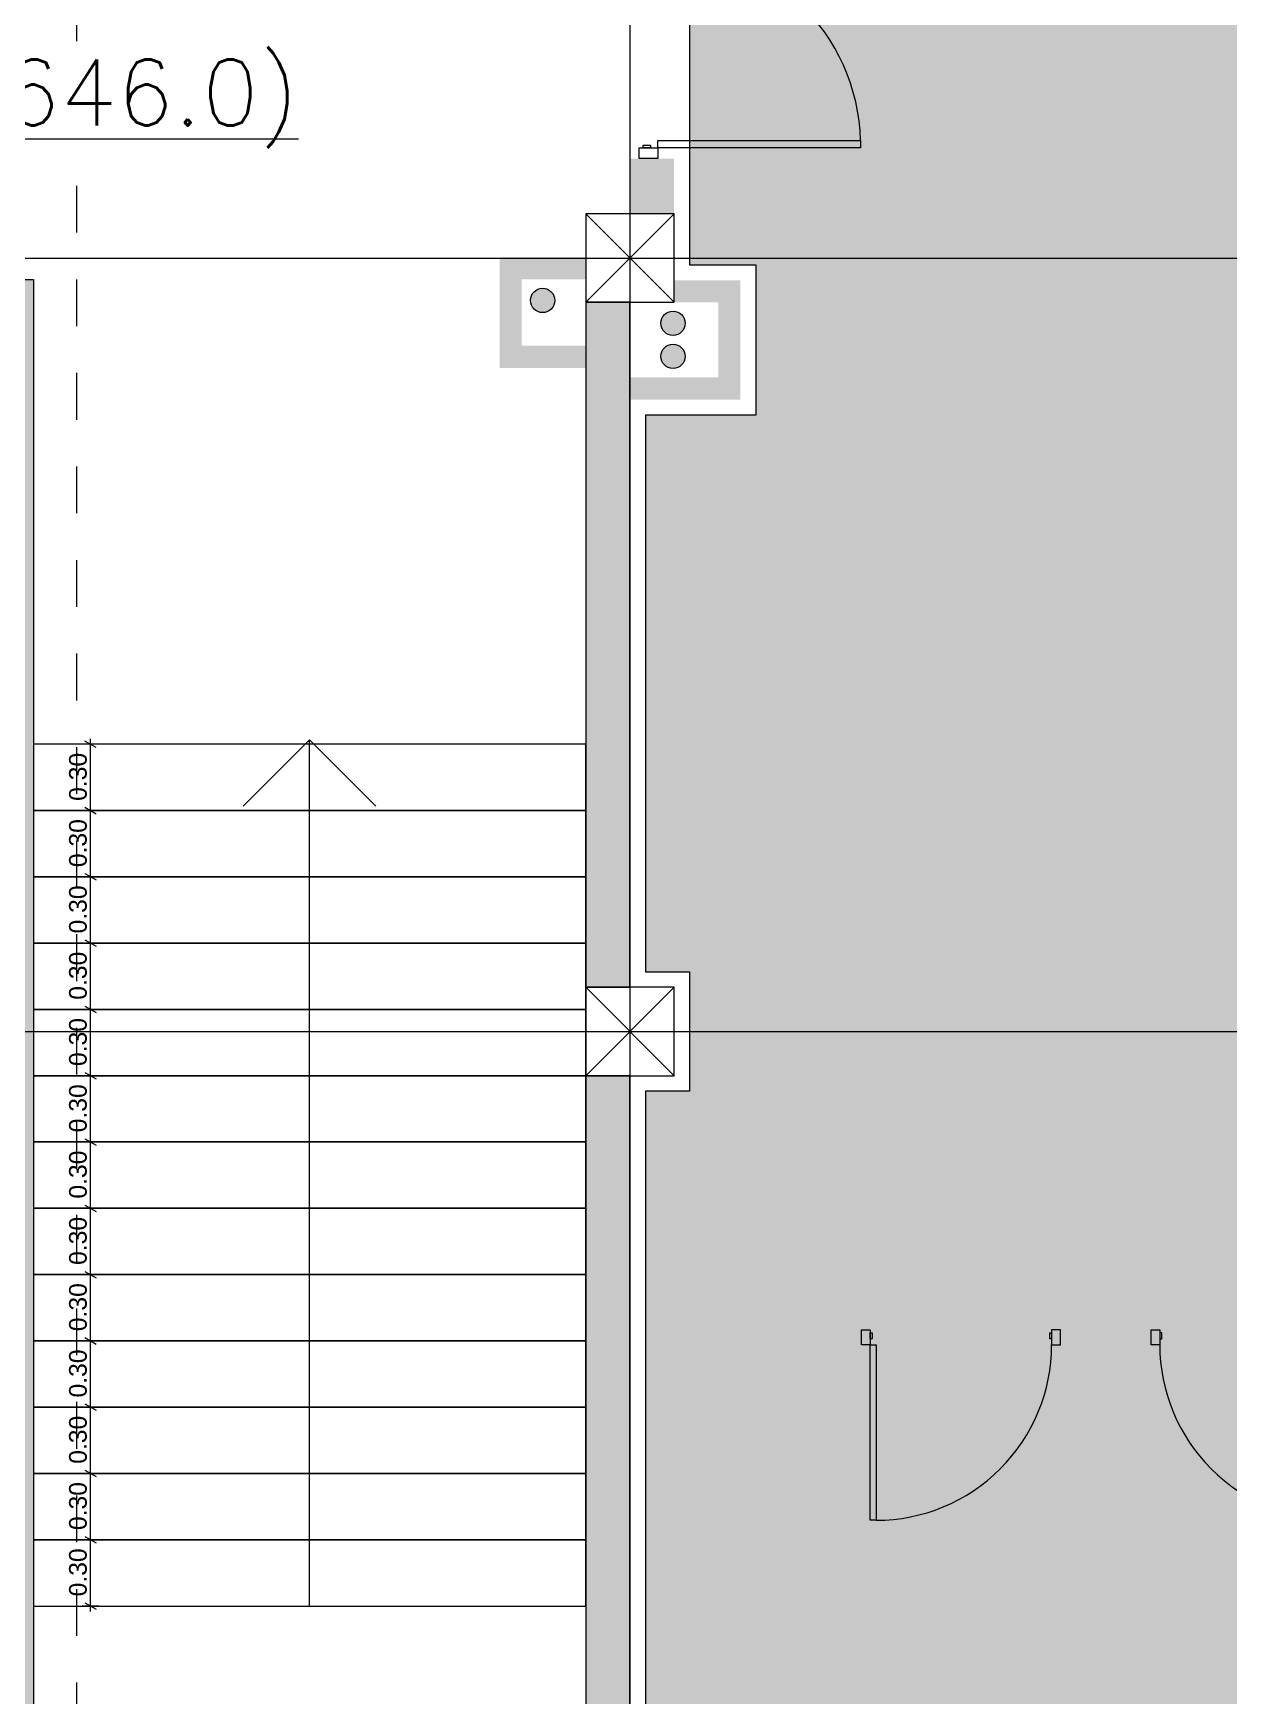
# Model space of a CAD drawing. Header units: millimetres. Extents: x 476571643 to 477489869, y 4620928210 to 4621294454.
# Drawn here: x 477228021 to 477233432, y 4621029926 to 4621037450 of the extents above; entities that cross this region are included whole.
import ezdxf

# ---------------------------------------------------------------- set-up
doc = ezdxf.new("R2010")
doc.units = ezdxf.units.MM
doc.header["$MEASUREMENT"] = 0
doc.set_wipeout_variables(frame=1)
doc.linetypes.add('Dashed', pattern=[423.333333, 211.666667, -211.666667])
doc.linetypes.add('Wipeout_Contour', pattern=[1000, 0, -1000])
for name, color, linetype, lineweight in [('2D Drafting - General_Pen_No__1_Pen_No__7', 7, 'Continuous', 0), ('2D Drafting - General_Pen_No__1_Pen_No__7_Pen_No__7', 7, 'Continuous', 0), ('2D Drafting - General_Pen_No__250_Pen_No__7_Pen_No__250', 7, 'Continuous', 0), ('2D Drafting - General_Pen_No__250_Pen_No__7_Pen_No__7', 7, 'Continuous', 0), ('2D Drafting - General_Pen_No__7_Pen_No__7_Pen_No__7', 7, 'Continuous', 0), ('Doors_Pen_No__7_Pen_No__7_Pen_No__7', 7, 'Continuous', 0), ('G-Anno-Nplt_Pen_No__151', 151, 'Continuous', 0), ('G-Anno-Nplt_Pen_No__4', 7, 'Continuous', 0), ('gegmebi_Pen_No__7_Pen_No__7', 7, 'Continuous', 0), ('New_._Pen_No__1', 1, 'Continuous', 0), ('New_shenobebi_Pen_No__1', 1, 'Continuous', 0), ('New_shenobebi_Pen_No__7', 7, 'Continuous', 0), ('shaxtebi da milebi_Pen_No__1_Pen_No__1_Pen_No__1', 1, 'Continuous', 0), ('zoma_Pen_No__142', 142, 'Continuous', 0), ('zoma_Pen_No__5_Pen_No__5', 5, 'Continuous', 0)]:
    doc.layers.add(name, color=color, linetype=linetype, lineweight=lineweight)
doc.layers.add('shaxtebi da milebi_Pen_No__5_Pen_No__5_Pen_No__252', color=7, linetype='Continuous', lineweight=0, true_color=0x666666)
doc.layers.add('zoma', color=7, linetype='Continuous')
doc.styles.add('GENERATED_STYLE_2', font='arial.ttf')
doc.dimstyles.new('GENERATED_STYLE__14', dxfattribs={"dimtxt": 80.000001, "dimasz": 38, "dimexe": 0.18, "dimexo": 3, "dimgap": 0.09, "dimtad": 1, "dimlfac": 0.001, "dimzin": 0, "dimdsep": 46, "dimtxsty": 'GENERATED_STYLE_2', "dimblk": 'ARROWHEAD_2', "dimblk1": 'ARROWHEAD_2', "dimblk2": 'ARROWHEAD_2', "dimcen": 0.09, "dimclrd": 142, "dimclre": 142, "dimclrt": 142, "dimadec": 0, "dimazin": 0, "dimtfac": 1, "dimtdec": 4, "dimtmove": 0, "dimatfit": 3, "dimfxl": 1, "dimtolj": 1, "dimtzin": 0, "dimarcsym": 0})
doc.dimstyles.new('GENERATED_STYLE__3', dxfattribs={"dimtxt": 200, "dimasz": 64.421331, "dimexe": 0.18, "dimexo": 3, "dimgap": 0.09, "dimtad": 1, "dimtih": 1, "dimtoh": 1, "dimlfac": 0.001, "dimzin": 0, "dimdsep": 46, "dimtxsty": 'GENERATED_STYLE_2', "dimblk": 'ARROWHEAD_2', "dimblk1": 'ARROWHEAD_2', "dimblk2": 'ARROWHEAD_2', "dimcen": 0.09, "dimclrd": 142, "dimclre": 142, "dimclrt": 142, "dimadec": 0, "dimazin": 0, "dimtfac": 1, "dimtdec": 4, "dimtmove": 0, "dimatfit": 3, "dimfxl": 1, "dimtolj": 1, "dimtzin": 0, "dimarcsym": 0})
doc.dimstyles.new('GENERATED_STYLE__7', dxfattribs={"dimtxt": 200, "dimasz": 64.421331, "dimexe": 0.18, "dimexo": 3, "dimgap": 0.09, "dimtad": 1, "dimlfac": 0.001, "dimzin": 0, "dimdsep": 46, "dimtxsty": 'GENERATED_STYLE_2', "dimblk": 'ARROWHEAD_2', "dimblk1": 'ARROWHEAD_2', "dimblk2": 'ARROWHEAD_2', "dimcen": 0.09, "dimclrd": 142, "dimclre": 142, "dimclrt": 142, "dimadec": 0, "dimazin": 0, "dimtfac": 1, "dimtdec": 4, "dimtmove": 0, "dimatfit": 3, "dimfxl": 1, "dimtolj": 1, "dimtzin": 0, "dimarcsym": 0})

# ---------------------------------------------------------------- blocks, each defined once
blk = doc.blocks.new('*D1229', base_point=(476844527.1, 4621385791))
at = {"layer": 'zoma_Pen_No__142', "color": 142, "linetype": 'Continuous', "lineweight": 0, "transparency": 16777216}
for p, q in [((477240444.1, 4621043508.1), (477240359.4, 4621043557)), ((477240465.3, 4621043532.5), (477240338.2, 4621043532.5)), ((477240401.7, 4621025832.5), (477240401.7, 4621043532.5)), ((477240465.3, 4621025832.5), (477240338.2, 4621025832.5)), ((477240359.4, 4621025857), (477240444.1, 4621025808.1)), ((477240401.7, 4621025791.1), (477240401.7, 4621025832.5))]:
    blk.add_line(p, q, dxfattribs=at)
at = {"layer": 'zoma_Pen_No__142', "color": 142, "lineweight": 0, "transparency": 16777216, "insert": (477240361.7, 4621034340.6), "char_height": 200, "attachment_point": 7, "rotation": 90, "style": 'GENERATED_STYLE_2'}
blk.add_mtext('\\A1;{\\pql;\\fArial CYR|b0|i0|c204|p34;17.70}', dxfattribs=at)
blk = doc.blocks.new('ARROWHEAD_2')
at = {"color": 0, "linetype": 'Continuous', "lineweight": 0}
for p, q in [((0, 0), (-1, 0)), ((-0.38, -0.66), (0.38, 0.66))]:
    blk.add_line(p, q, dxfattribs=at)
blk = doc.blocks.new('*D1245', base_point=(476844527.1, 4621385791))
at = {"layer": 'zoma_Pen_No__142', "color": 142, "linetype": 'Continuous', "lineweight": 0, "transparency": 16777216}
for p, q in [((477224046.3, 4621024613.5), (477223997.3, 4621024528.7)), ((477224021.8, 4621024507.5), (477224021.8, 4621024634.6)), ((477230546.3, 4621024613.5), (477230497.3, 4621024528.7)), ((477230521.8, 4621024507.5), (477230521.8, 4621024634.6)), ((477224021.8, 4621024571.1), (477230521.8, 4621024571.1))]:
    blk.add_line(p, q, dxfattribs=at)
at = {"layer": 'zoma_Pen_No__142', "color": 142, "lineweight": 0, "transparency": 16777216, "char_height": 200, "attachment_point": 7, "style": 'GENERATED_STYLE_2'}
for s, insert in [('\\A1;{\\pql;\\fArial CYR|b0|i0|c204|p34;6.50}', (477227005.8, 4621024611.1)), ('\\A1;{\\pql;\\fArial CYR|b0|i0|c204|p34;0.40}', (477229965.2, 4621024611.1))]:
    blk.add_mtext(s, dxfattribs=dict(at, insert=insert))
blk = doc.blocks.new('*D1246', base_point=(476844527.1, 4621385791))
at = {"layer": 'zoma_Pen_No__142', "color": 142, "linetype": 'Continuous', "lineweight": 0, "transparency": 16777216}
for p, q in [((477230546.3, 4621024613.5), (477230497.3, 4621024528.7)), ((477230521.8, 4621024507.5), (477230521.8, 4621024634.6)), ((477230946.3, 4621024613.5), (477230897.3, 4621024528.7)), ((477230921.8, 4621024507.5), (477230921.8, 4621024634.6)), ((477230521.8, 4621024571.1), (477230921.8, 4621024571.1))]:
    blk.add_line(p, q, dxfattribs=at)
blk = doc.blocks.new('*D1247', base_point=(476844527.1, 4621385791))
at = {"layer": 'zoma_Pen_No__142', "color": 142, "linetype": 'Continuous', "lineweight": 0, "transparency": 16777216}
for p, q in [((477230946.3, 4621024613.5), (477230897.3, 4621024528.7)), ((477230921.8, 4621024507.5), (477230921.8, 4621024634.6)), ((477237446.3, 4621024613.5), (477237397.3, 4621024528.7)), ((477237421.8, 4621024507.5), (477237421.8, 4621024634.6)), ((477230921.8, 4621024571.1), (477237421.8, 4621024571.1))]:
    blk.add_line(p, q, dxfattribs=at)
at = {"layer": 'zoma_Pen_No__142', "color": 142, "lineweight": 0, "transparency": 16777216, "char_height": 200, "attachment_point": 7, "style": 'GENERATED_STYLE_2'}
for s, insert in [('\\A1;{\\pql;\\fArial CYR|b0|i0|c204|p34;6.50}', (477233905.8, 4621024611.1)), ('\\A1;{\\pql;\\fArial CYR|b0|i0|c204|p34;0.40}', (477236865.2, 4621024611.1))]:
    blk.add_mtext(s, dxfattribs=dict(at, insert=insert))
blk = doc.blocks.new('*D1252', base_point=(476844527.1, 4621385791))
at = {"layer": 'zoma_Pen_No__142', "color": 142, "linetype": 'Continuous', "lineweight": 0, "transparency": 16777216}
for p, q in [((477216746.3, 4621023945.1), (477216697.3, 4621023860.3)), ((477216721.8, 4621023839.1), (477216721.8, 4621023966.3)), ((477237797.3, 4621023860.3), (477237846.3, 4621023945.1)), ((477237821.8, 4621023839.1), (477237821.8, 4621023966.3)), ((477216680.4, 4621023902.7), (477216721.8, 4621023902.7)), ((477216721.8, 4621023902.7), (477237821.8, 4621023902.7)), ((477237821.8, 4621023902.7), (477237863.3, 4621023902.7))]:
    blk.add_line(p, q, dxfattribs=at)
at = {"layer": 'zoma_Pen_No__142', "color": 142, "lineweight": 0, "transparency": 16777216, "insert": (477226929.9, 4621023942.7), "char_height": 200, "attachment_point": 7, "style": 'GENERATED_STYLE_2'}
blk.add_mtext('\\A1;{\\pql;\\fArial CYR|b0|i0|c204|p34;21.10}', dxfattribs=at)
blk = doc.blocks.new('*D1253', base_point=(476844527.1, 4621385791))
at = {"layer": 'zoma_Pen_No__142', "color": 142, "linetype": 'Continuous', "lineweight": 0, "transparency": 16777216}
for p, q in [((477228318.1, 4621030632.5), (477228243.1, 4621030632.5)), ((477228255.6, 4621030647), (477228305.6, 4621030618.1)), ((477228280.6, 4621030332.5), (477228280.6, 4621030632.5)), ((477228318.1, 4621030332.5), (477228243.1, 4621030332.5)), ((477228255.6, 4621030347), (477228305.6, 4621030318.1)), ((477228280.6, 4621030308.1), (477228280.6, 4621030332.5))]:
    blk.add_line(p, q, dxfattribs=at)
at = {"layer": 'zoma_Pen_No__142', "color": 142, "lineweight": 0, "transparency": 16777216, "insert": (477228264.6, 4621030376.1), "char_height": 80, "attachment_point": 7, "rotation": 90, "style": 'GENERATED_STYLE_2'}
blk.add_mtext('\\A1;{\\pql;\\fArial CYR|b0|i0|c204|p34;0.30}', dxfattribs=at)
blk = doc.blocks.new('*D1254', base_point=(476844527.1, 4621385791))
at = {"layer": 'zoma_Pen_No__142', "color": 142, "linetype": 'Continuous', "lineweight": 0, "transparency": 16777216}
for p, q in [((477228318.1, 4621030932.5), (477228243.1, 4621030932.5)), ((477228255.6, 4621030947), (477228305.6, 4621030918.1)), ((477228280.6, 4621030632.5), (477228280.6, 4621030932.5)), ((477228318.1, 4621030632.5), (477228243.1, 4621030632.5)), ((477228255.6, 4621030647), (477228305.6, 4621030618.1))]:
    blk.add_line(p, q, dxfattribs=at)
at = {"layer": 'zoma_Pen_No__142', "color": 142, "lineweight": 0, "transparency": 16777216, "insert": (477228264.6, 4621030676.1), "char_height": 80, "attachment_point": 7, "rotation": 90, "style": 'GENERATED_STYLE_2'}
blk.add_mtext('\\A1;{\\pql;\\fArial CYR|b0|i0|c204|p34;0.30}', dxfattribs=at)
blk = doc.blocks.new('*D1255', base_point=(476844527.1, 4621385791))
at = {"layer": 'zoma_Pen_No__142', "color": 142, "linetype": 'Continuous', "lineweight": 0, "transparency": 16777216}
for p, q in [((477228318.1, 4621031232.5), (477228243.1, 4621031232.5)), ((477228255.6, 4621031247), (477228305.6, 4621031218.1)), ((477228280.6, 4621030932.5), (477228280.6, 4621031232.5)), ((477228318.1, 4621030932.5), (477228243.1, 4621030932.5)), ((477228255.6, 4621030947), (477228305.6, 4621030918.1))]:
    blk.add_line(p, q, dxfattribs=at)
at = {"layer": 'zoma_Pen_No__142', "color": 142, "lineweight": 0, "transparency": 16777216, "insert": (477228264.6, 4621030976.1), "char_height": 80, "attachment_point": 7, "rotation": 90, "style": 'GENERATED_STYLE_2'}
blk.add_mtext('\\A1;{\\pql;\\fArial CYR|b0|i0|c204|p34;0.30}', dxfattribs=at)
blk = doc.blocks.new('*D1256', base_point=(476844527.1, 4621385791))
at = {"layer": 'zoma_Pen_No__142', "color": 142, "linetype": 'Continuous', "lineweight": 0, "transparency": 16777216}
for p, q in [((477228318.1, 4621031532.5), (477228243.1, 4621031532.5)), ((477228255.6, 4621031547), (477228305.6, 4621031518.1)), ((477228280.6, 4621031232.5), (477228280.6, 4621031532.5)), ((477228318.1, 4621031232.5), (477228243.1, 4621031232.5)), ((477228255.6, 4621031247), (477228305.6, 4621031218.1))]:
    blk.add_line(p, q, dxfattribs=at)
at = {"layer": 'zoma_Pen_No__142', "color": 142, "lineweight": 0, "transparency": 16777216, "insert": (477228264.6, 4621031276.1), "char_height": 80, "attachment_point": 7, "rotation": 90, "style": 'GENERATED_STYLE_2'}
blk.add_mtext('\\A1;{\\pql;\\fArial CYR|b0|i0|c204|p34;0.30}', dxfattribs=at)
blk = doc.blocks.new('*D1257', base_point=(476844527.1, 4621385791))
at = {"layer": 'zoma_Pen_No__142', "color": 142, "linetype": 'Continuous', "lineweight": 0, "transparency": 16777216}
for p, q in [((477228318.1, 4621031832.5), (477228243.1, 4621031832.5)), ((477228255.6, 4621031847), (477228305.6, 4621031818.1)), ((477228280.6, 4621031532.5), (477228280.6, 4621031832.5)), ((477228318.1, 4621031532.5), (477228243.1, 4621031532.5)), ((477228255.6, 4621031547), (477228305.6, 4621031518.1))]:
    blk.add_line(p, q, dxfattribs=at)
at = {"layer": 'zoma_Pen_No__142', "color": 142, "lineweight": 0, "transparency": 16777216, "insert": (477228264.6, 4621031576.1), "char_height": 80, "attachment_point": 7, "rotation": 90, "style": 'GENERATED_STYLE_2'}
blk.add_mtext('\\A1;{\\pql;\\fArial CYR|b0|i0|c204|p34;0.30}', dxfattribs=at)
blk = doc.blocks.new('*D1258', base_point=(476844527.1, 4621385791))
at = {"layer": 'zoma_Pen_No__142', "color": 142, "linetype": 'Continuous', "lineweight": 0, "transparency": 16777216}
for p, q in [((477228318.1, 4621032132.5), (477228243.1, 4621032132.5)), ((477228255.6, 4621032147), (477228305.6, 4621032118.1)), ((477228280.6, 4621031832.5), (477228280.6, 4621032132.5)), ((477228318.1, 4621031832.5), (477228243.1, 4621031832.5)), ((477228255.6, 4621031847), (477228305.6, 4621031818.1))]:
    blk.add_line(p, q, dxfattribs=at)
at = {"layer": 'zoma_Pen_No__142', "color": 142, "lineweight": 0, "transparency": 16777216, "insert": (477228264.6, 4621031876.1), "char_height": 80, "attachment_point": 7, "rotation": 90, "style": 'GENERATED_STYLE_2'}
blk.add_mtext('\\A1;{\\pql;\\fArial CYR|b0|i0|c204|p34;0.30}', dxfattribs=at)
blk = doc.blocks.new('*D1259', base_point=(476844527.1, 4621385791))
at = {"layer": 'zoma_Pen_No__142', "color": 142, "linetype": 'Continuous', "lineweight": 0, "transparency": 16777216}
for p, q in [((477228318.1, 4621032432.5), (477228243.1, 4621032432.5)), ((477228255.6, 4621032447), (477228305.6, 4621032418.1)), ((477228280.6, 4621032132.5), (477228280.6, 4621032432.5)), ((477228318.1, 4621032132.5), (477228243.1, 4621032132.5)), ((477228255.6, 4621032147), (477228305.6, 4621032118.1))]:
    blk.add_line(p, q, dxfattribs=at)
at = {"layer": 'zoma_Pen_No__142', "color": 142, "lineweight": 0, "transparency": 16777216, "insert": (477228264.6, 4621032176.1), "char_height": 80, "attachment_point": 7, "rotation": 90, "style": 'GENERATED_STYLE_2'}
blk.add_mtext('\\A1;{\\pql;\\fArial CYR|b0|i0|c204|p34;0.30}', dxfattribs=at)
blk = doc.blocks.new('*D1260', base_point=(476844527.1, 4621385791))
at = {"layer": 'zoma_Pen_No__142', "color": 142, "linetype": 'Continuous', "lineweight": 0, "transparency": 16777216}
for p, q in [((477228318.1, 4621032732.5), (477228243.1, 4621032732.5)), ((477228255.6, 4621032747), (477228305.6, 4621032718.1)), ((477228280.6, 4621032432.5), (477228280.6, 4621032732.5)), ((477228318.1, 4621032432.5), (477228243.1, 4621032432.5)), ((477228255.6, 4621032447), (477228305.6, 4621032418.1))]:
    blk.add_line(p, q, dxfattribs=at)
at = {"layer": 'zoma_Pen_No__142', "color": 142, "lineweight": 0, "transparency": 16777216, "insert": (477228264.6, 4621032476.1), "char_height": 80, "attachment_point": 7, "rotation": 90, "style": 'GENERATED_STYLE_2'}
blk.add_mtext('\\A1;{\\pql;\\fArial CYR|b0|i0|c204|p34;0.30}', dxfattribs=at)
blk = doc.blocks.new('*D1261', base_point=(476844527.1, 4621385791))
at = {"layer": 'zoma_Pen_No__142', "color": 142, "linetype": 'Continuous', "lineweight": 0, "transparency": 16777216}
for p, q in [((477228318.1, 4621033032.5), (477228243.1, 4621033032.5)), ((477228255.6, 4621033047), (477228305.6, 4621033018.1)), ((477228280.6, 4621032732.5), (477228280.6, 4621033032.5)), ((477228318.1, 4621032732.5), (477228243.1, 4621032732.5)), ((477228255.6, 4621032747), (477228305.6, 4621032718.1))]:
    blk.add_line(p, q, dxfattribs=at)
at = {"layer": 'zoma_Pen_No__142', "color": 142, "lineweight": 0, "transparency": 16777216, "insert": (477228264.6, 4621032776.1), "char_height": 80, "attachment_point": 7, "rotation": 90, "style": 'GENERATED_STYLE_2'}
blk.add_mtext('\\A1;{\\pql;\\fArial CYR|b0|i0|c204|p34;0.30}', dxfattribs=at)
blk = doc.blocks.new('*D1262', base_point=(476844527.1, 4621385791))
at = {"layer": 'zoma_Pen_No__142', "color": 142, "linetype": 'Continuous', "lineweight": 0, "transparency": 16777216}
for p, q in [((477228318.1, 4621033332.5), (477228243.1, 4621033332.5)), ((477228255.6, 4621033347), (477228305.6, 4621033318.1)), ((477228280.6, 4621033032.5), (477228280.6, 4621033332.5)), ((477228318.1, 4621033032.5), (477228243.1, 4621033032.5)), ((477228255.6, 4621033047), (477228305.6, 4621033018.1))]:
    blk.add_line(p, q, dxfattribs=at)
at = {"layer": 'zoma_Pen_No__142', "color": 142, "lineweight": 0, "transparency": 16777216, "insert": (477228264.6, 4621033076.1), "char_height": 80, "attachment_point": 7, "rotation": 90, "style": 'GENERATED_STYLE_2'}
blk.add_mtext('\\A1;{\\pql;\\fArial CYR|b0|i0|c204|p34;0.30}', dxfattribs=at)
blk = doc.blocks.new('*D1263', base_point=(476844527.1, 4621385791))
at = {"layer": 'zoma_Pen_No__142', "color": 142, "linetype": 'Continuous', "lineweight": 0, "transparency": 16777216}
for p, q in [((477228318.1, 4621033632.5), (477228243.1, 4621033632.5)), ((477228255.6, 4621033647), (477228305.6, 4621033618.1)), ((477228280.6, 4621033332.5), (477228280.6, 4621033632.5)), ((477228318.1, 4621033332.5), (477228243.1, 4621033332.5)), ((477228255.6, 4621033347), (477228305.6, 4621033318.1))]:
    blk.add_line(p, q, dxfattribs=at)
at = {"layer": 'zoma_Pen_No__142', "color": 142, "lineweight": 0, "transparency": 16777216, "insert": (477228264.6, 4621033376.1), "char_height": 80, "attachment_point": 7, "rotation": 90, "style": 'GENERATED_STYLE_2'}
blk.add_mtext('\\A1;{\\pql;\\fArial CYR|b0|i0|c204|p34;0.30}', dxfattribs=at)
blk = doc.blocks.new('*D1264', base_point=(476844527.1, 4621385791))
at = {"layer": 'zoma_Pen_No__142', "color": 142, "linetype": 'Continuous', "lineweight": 0, "transparency": 16777216}
for p, q in [((477228318.1, 4621033932.5), (477228243.1, 4621033932.5)), ((477228255.6, 4621033947), (477228305.6, 4621033918.1)), ((477228280.6, 4621033632.5), (477228280.6, 4621033932.5)), ((477228318.1, 4621033632.5), (477228243.1, 4621033632.5)), ((477228255.6, 4621033647), (477228305.6, 4621033618.1))]:
    blk.add_line(p, q, dxfattribs=at)
at = {"layer": 'zoma_Pen_No__142', "color": 142, "lineweight": 0, "transparency": 16777216, "insert": (477228264.6, 4621033676.1), "char_height": 80, "attachment_point": 7, "rotation": 90, "style": 'GENERATED_STYLE_2'}
blk.add_mtext('\\A1;{\\pql;\\fArial CYR|b0|i0|c204|p34;0.30}', dxfattribs=at)
blk = doc.blocks.new('*D1265', base_point=(476844527.1, 4621385791))
at = {"layer": 'zoma_Pen_No__142', "color": 142, "linetype": 'Continuous', "lineweight": 0, "transparency": 16777216}
for p, q in [((477228318.1, 4621034232.5), (477228243.1, 4621034232.5)), ((477228305.6, 4621034218.1), (477228255.6, 4621034247)), ((477228280.6, 4621034232.5), (477228280.6, 4621034257)), ((477228280.6, 4621033932.5), (477228280.6, 4621034232.5)), ((477228318.1, 4621033932.5), (477228243.1, 4621033932.5)), ((477228255.6, 4621033947), (477228305.6, 4621033918.1))]:
    blk.add_line(p, q, dxfattribs=at)
at = {"layer": 'zoma_Pen_No__142', "color": 142, "lineweight": 0, "transparency": 16777216, "insert": (477228264.6, 4621033976.1), "char_height": 80, "attachment_point": 7, "rotation": 90, "style": 'GENERATED_STYLE_2'}
blk.add_mtext('\\A1;{\\pql;\\fArial CYR|b0|i0|c204|p34;0.30}', dxfattribs=at)

msp = doc.modelspace()

# ---------------------------------------------------------------- hatches: boundary and pattern name
at = {"layer": '2D Drafting - General_Pen_No__250_Pen_No__7_Pen_No__7', "linetype": 'Continuous', "lineweight": 0}
for points in [[(477230921.818, 4621036882.543), (477230721.818, 4621036882.543), (477230721.818, 4621036632.543), (477230921.818, 4621036632.543)], [(477230131.63, 4621035935.8), (477230521.818, 4621035935.8), (477230521.818, 4621036035.8), (477230231.818, 4621036035.8), (477230231.818, 4621036336.257), (477230521.818, 4621036336.257), (477230521.818, 4621036435.8), (477230231.818, 4621036435.8), (477230131.63, 4621036435.8)], [(477227821.818, 4621026032.543), (477227821.818, 4621036335.8), (477228021.818, 4621036335.8), (477228021.818, 4621026032.543)], [(477231221.818, 4621035792.355), (477231221.818, 4621036332.543), (477231121.818, 4621036332.543), (477230921.818, 4621036332.543), (477230921.818, 4621036232.543), (477231121.818, 4621036232.543), (477231121.818, 4621035892.543), (477230721.818, 4621035892.543), (477230721.818, 4621035792.355)], [(477230521.818, 4621033132.543), (477230721.818, 4621033132.543), (477230721.818, 4621036232.543), (477230521.818, 4621036232.543)], [(477230521.818, 4621026232.543), (477230721.818, 4621026232.543), (477230721.818, 4621032732.543), (477230521.818, 4621032732.543)], [(477231770.056, 4621031462.538), (477230821.818, 4621031462.538), (477230821.818, 4621031582.538), (477231770.056, 4621031582.538)], [(477233080.325, 4621031462.538), (477232670.056, 4621031462.538), (477232670.056, 4621031582.538), (477233080.325, 4621031582.538)], [(477232952.615, 4621031462.538), (477232952.615, 4621030062.538), (477230821.818, 4621030062.538), (477230821.818, 4621030182.538), (477232832.615, 4621030182.538), (477232832.615, 4621031462.538)]]:
    msp.add_hatch(color=7, dxfattribs=at).paths.add_polyline_path(points)
at = {"layer": 'G-Anno-Nplt_Pen_No__151', "linetype": 'Continuous', "lineweight": 0, "true_color": 0x1f2f3f}
msp.add_hatch(color=169, dxfattribs=at).paths.add_polyline_path([(477237551.818, 4621027702.538), (477237551.818, 4621032222.355), (477237151.818, 4621032222.355), (477237151.818, 4621032902.543), (477237351.818, 4621032902.543), (477237351.818, 4621033202.543), (477237551.818, 4621033202.543), (477237551.817, 4621036162.542), (477237351.818, 4621036162.542), (477237351.818, 4621036462.543), (477237151.818, 4621036462.543), (477237151.818, 4621037142.73), (477237551.817, 4621037142.73), (477237551.817, 4621043062.543), (477237351.818, 4621043062.543), (477237351.818, 4621043262.542), (477230991.818, 4621043262.542), (477230991.818, 4621036402.543), (477231291.818, 4621036402.543), (477231291.818, 4621035722.355), (477230791.818, 4621035722.355), (477230791.818, 4621033202.543), (477230991.028, 4621033202.543), (477230991.028, 4621032662.542), (477230791.818, 4621032662.542), (477230791.818, 4621026302.543), (477230991.818, 4621026302.543), (477230991.818, 4621026102.601), (477233951.818, 4621026102.601), (477233951.818, 4621027702.538)])
at = {"layer": 'shaxtebi da milebi_Pen_No__1_Pen_No__1_Pen_No__1', "linetype": 'Continuous', "lineweight": 0}
for points in [[(477230271.818, 4621036240.801, 1), (477230381.818, 4621036240.801, 1)], [(477230916.818, 4621036082.543, 1), (477230916.818, 4621036192.543, 1)]]:
    msp.add_hatch(color=1, dxfattribs=at).paths.add_polyline_path(points)
at = {"layer": 'shaxtebi da milebi_Pen_No__5_Pen_No__5_Pen_No__252', "linetype": 'Continuous', "lineweight": 0, "true_color": 0x666666}
msp.add_hatch(color=251, dxfattribs=at).paths.add_polyline_path([(477230916.818, 4621035932.543, -1), (477230916.818, 4621036042.543, -1)])

# ---------------------------------------------------------------- linework, layer by layer
at = {"layer": '2D Drafting - General_Pen_No__1_Pen_No__7', "color": 7, "linetype": 'Continuous', "lineweight": 0}
for p, q in [((477230921.818, 4621036232.543), (477230521.818, 4621036632.543)), ((477230521.818, 4621036232.543), (477230921.818, 4621036632.543)), ((477230921.818, 4621032732.543), (477230521.818, 4621033132.543)), ((477230521.818, 4621032732.543), (477230921.818, 4621033132.543))]:
    msp.add_line(p, q, dxfattribs=at)
at = {"layer": '2D Drafting - General_Pen_No__1_Pen_No__7', "color": 7, "linetype": 'Continuous', "lineweight": 0, "flags": 128}
for points in [[(477230521.818, 4621036232.543), (477230921.818, 4621036232.543), (477230921.818, 4621036632.543), (477230521.818, 4621036632.543)], [(477230521.818, 4621032732.543), (477230921.818, 4621032732.543), (477230921.818, 4621033132.543), (477230521.818, 4621033132.543)]]:
    msp.add_lwpolyline(points, close=True, dxfattribs=at)
at = {"layer": '2D Drafting - General_Pen_No__1_Pen_No__7_Pen_No__7', "color": 7, "linetype": 'Continuous', "lineweight": 0}
msp.add_arc((477230872.849, 4621036940.265), 893.239, 1.603806, 91.603806, dxfattribs=at)
at = {"layer": '2D Drafting - General_Pen_No__250_Pen_No__7_Pen_No__250', "color": 7, "linetype": 'Continuous', "lineweight": 0, "flags": 128}
for points in [[(477227821.818, 4621026032.543), (477227821.818, 4621036335.8), (477228021.818, 4621036335.8), (477228021.818, 4621026032.543)], [(477230521.818, 4621033132.543), (477230721.818, 4621033132.543), (477230721.818, 4621036232.543), (477230521.818, 4621036232.543)], [(477230521.818, 4621026232.543), (477230721.818, 4621026232.543), (477230721.818, 4621032732.543), (477230521.818, 4621032732.543)]]:
    msp.add_lwpolyline(points, close=True, dxfattribs=at)
at = {"layer": '2D Drafting - General_Pen_No__7_Pen_No__7_Pen_No__7', "color": 7, "linetype": 'Continuous', "lineweight": 0}
for centre, start, end in [((477231836.234, 4621031514.803), 269.998516, 0.0001975), ((477233914.147, 4621031514.803), 179.9998025, 270.001484)]:
    msp.add_arc(centre, 794.311, start, end, dxfattribs=at)
at = {"layer": 'Doors_Pen_No__7_Pen_No__7_Pen_No__7', "color": 7, "linetype": 'Continuous', "lineweight": 0, "flags": 128}
for points in [[(477230763.182, 4621036882.543), (477230763.182, 4621036931.931), (477230847.849, 4621036931.931), (477230847.849, 4621036882.543)], [(477230781.182, 4621036931.931), (477230781.182, 4621036943.043), (477230814.516, 4621036943.043), (477230814.516, 4621036931.931)], [(477230847.849, 4621036931.931), (477230847.849, 4621036965.265), (477231765.738, 4621036965.265), (477231765.738, 4621036931.931)], [(477231770.058, 4621031582.538), (477231809.569, 4621031582.537), (477231809.567, 4621031514.804), (477231770.056, 4621031514.805)], [(477232670.058, 4621031582.538), (477232630.547, 4621031582.539), (477232630.545, 4621031514.806), (477232670.056, 4621031514.805)], [(477233080.323, 4621031582.538), (477233119.834, 4621031582.539), (477233119.836, 4621031514.806), (477233080.325, 4621031514.805)], [(477231809.567, 4621031514.804), (477231836.234, 4621031514.803), (477231836.214, 4621030720.492), (477231809.547, 4621030720.493)], [(477231809.569, 4621031568.137), (477231818.458, 4621031568.137), (477231818.457, 4621031541.47), (477231809.568, 4621031541.471)], [(477232621.658, 4621031568.14), (477232630.547, 4621031568.139), (477232630.546, 4621031541.473), (477232621.657, 4621031541.473)], [(477233128.723, 4621031568.14), (477233119.834, 4621031568.139), (477233119.835, 4621031541.473), (477233128.724, 4621031541.473)]]:
    msp.add_lwpolyline(points, close=True, dxfattribs=at)
at = {"layer": 'G-Anno-Nplt_Pen_No__4', "color": 7, "linetype": 'Continuous', "lineweight": 0, "flags": 128}
msp.add_lwpolyline([(477230991.818, 4621043262.542), (477230991.818, 4621036402.543), (477231291.818, 4621036402.543), (477231291.818, 4621035722.355), (477230791.818, 4621035722.355), (477230791.818, 4621033202.543), (477230991.028, 4621033202.543), (477230991.028, 4621032662.542), (477230791.818, 4621032662.542), (477230791.818, 4621026302.543)], dxfattribs=at)
at = {"layer": 'gegmebi_Pen_No__7_Pen_No__7', "color": 7, "linetype": 'Continuous', "lineweight": 0, "flags": 128}
for points in [[(477229271.818, 4621030332.542), (477229271.818, 4621034252.542), (477228971.818, 4621033952.542)], [(477229271.818, 4621034252.542), (477229571.818, 4621033952.542)]]:
    msp.add_lwpolyline(points, dxfattribs=at)
at = {"layer": 'New_shenobebi_Pen_No__1', "color": 1, "linetype": 'Dashed', "lineweight": 0}
msp.add_lwpolyline([(477228218.055, 4621023000.913), (477228218.055, 4621047829.779)], dxfattribs=at)
at = {"layer": 'New_shenobebi_Pen_No__7', "color": 7, "linetype": 'Continuous', "lineweight": 0}
for points in [[(477230521.818, 4621034232.542), (477228021.818, 4621034232.542), (477228021.818, 4621033932.542), (477230521.818, 4621033932.542)], [(477230521.818, 4621033932.542), (477228021.818, 4621033932.542), (477228021.818, 4621033632.542), (477230521.818, 4621033632.542)], [(477230521.818, 4621033632.542), (477228021.818, 4621033632.542), (477228021.818, 4621033332.542), (477230521.818, 4621033332.542)], [(477230521.818, 4621033332.542), (477228021.818, 4621033332.542), (477228021.818, 4621033032.542), (477230521.818, 4621033032.542)], [(477230521.818, 4621033032.542), (477228021.818, 4621033032.542), (477228021.818, 4621032732.542), (477230521.818, 4621032732.542)], [(477230521.818, 4621032732.542), (477228021.818, 4621032732.542), (477228021.818, 4621032432.542), (477230521.818, 4621032432.542)], [(477230521.818, 4621032432.542), (477228021.818, 4621032432.542), (477228021.818, 4621032132.542), (477230521.818, 4621032132.542)], [(477230521.818, 4621032132.542), (477228021.818, 4621032132.542), (477228021.818, 4621031832.542), (477230521.818, 4621031832.542)], [(477230521.818, 4621031832.542), (477228021.818, 4621031832.542), (477228021.818, 4621031532.542), (477230521.818, 4621031532.542)], [(477230521.818, 4621031532.542), (477228021.818, 4621031532.542), (477228021.818, 4621031232.542), (477230521.818, 4621031232.542)], [(477230521.818, 4621031232.542), (477228021.818, 4621031232.542), (477228021.818, 4621030932.542), (477230521.818, 4621030932.542)], [(477230521.818, 4621030932.542), (477228021.818, 4621030932.542), (477228021.818, 4621030632.542), (477230521.818, 4621030632.542)], [(477230521.818, 4621030632.542), (477228021.818, 4621030632.542), (477228021.818, 4621030332.542), (477230521.818, 4621030332.542)]]:
    msp.add_lwpolyline(points, close=True, dxfattribs=at)
at = {"layer": 'shaxtebi da milebi_Pen_No__1_Pen_No__1_Pen_No__1', "color": 1, "linetype": 'Continuous', "lineweight": 0, "flags": 128}
for points in [[(477230271.818, 4621036240.801, -1), (477230381.818, 4621036240.801, -1)], [(477230916.818, 4621036082.543, -1), (477230916.818, 4621036192.543, -1)]]:
    msp.add_lwpolyline(points, format="xyb", close=True, dxfattribs=at)
at = {"layer": 'shaxtebi da milebi_Pen_No__5_Pen_No__5_Pen_No__252', "color": 251, "linetype": 'Continuous', "lineweight": 0, "true_color": 0x666666, "flags": 128}
msp.add_lwpolyline([(477230916.818, 4621035932.543, -1), (477230916.818, 4621036042.543, -1)], format="xyb", close=True, dxfattribs=at)
at = {"layer": 'zoma_Pen_No__5_Pen_No__5', "color": 5, "linetype": 'Continuous', "lineweight": 0}
for p, q in [((477230721.818, 4621048047.708), (477230721.818, 4621023336.902)), ((477212841.267, 4621036432.543), (477241694.347, 4621036432.543)), ((477212841.267, 4621032932.543), (477241694.347, 4621032932.543))]:
    msp.add_line(p, q, dxfattribs=at)

# ---------------------------------------------------------------- dimensions: what is measured, and where the dimension line sits
at = {"layer": 'zoma', "color": 142, "linetype": 'Continuous', "lineweight": 0}
for base, p1, p2, dimstyle, picture, middle in [((477240401.741, 4621043532.54), (477237891.743, 4621025832.543), (477214577.119, 4621043532.54), 'GENERATED_STYLE__7', '*D1229', (477240261.741, 4621034676.599)), ((477228280.564, 4621034232.542), (477228021.818, 4621033932.542), (477228021.818, 4621034232.542), 'GENERATED_STYLE__14', '*D1265', (477228224.564, 4621034080.025)), ((477228280.564, 4621033932.542), (477228021.818, 4621033632.542), (477228021.818, 4621033932.542), 'GENERATED_STYLE__14', '*D1264', (477228224.564, 4621033780.025)), ((477228280.564, 4621033632.542), (477228021.818, 4621033332.542), (477228021.818, 4621033632.542), 'GENERATED_STYLE__14', '*D1263', (477228224.564, 4621033480.025)), ((477228280.564, 4621033332.542), (477228021.818, 4621033032.542), (477228021.818, 4621033332.542), 'GENERATED_STYLE__14', '*D1262', (477228224.564, 4621033180.025)), ((477228280.564, 4621033032.542), (477228021.818, 4621032732.542), (477228021.818, 4621033032.542), 'GENERATED_STYLE__14', '*D1261', (477228224.564, 4621032880.025)), ((477228280.564, 4621032732.542), (477228021.818, 4621032432.542), (477228021.818, 4621032732.542), 'GENERATED_STYLE__14', '*D1260', (477228224.564, 4621032580.025)), ((477228280.564, 4621032432.542), (477228021.818, 4621032132.542), (477228021.818, 4621032432.542), 'GENERATED_STYLE__14', '*D1259', (477228224.564, 4621032280.025)), ((477228280.564, 4621032132.542), (477228021.818, 4621031832.542), (477228021.818, 4621032132.542), 'GENERATED_STYLE__14', '*D1258', (477228224.564, 4621031980.025)), ((477228280.564, 4621031832.542), (477228021.818, 4621031532.542), (477228021.818, 4621031832.542), 'GENERATED_STYLE__14', '*D1257', (477228224.564, 4621031680.025)), ((477228280.564, 4621031532.542), (477228021.818, 4621031232.542), (477228021.818, 4621031532.542), 'GENERATED_STYLE__14', '*D1256', (477228224.564, 4621031380.025)), ((477228280.564, 4621031232.542), (477228021.818, 4621030932.542), (477228021.818, 4621031232.542), 'GENERATED_STYLE__14', '*D1255', (477228224.564, 4621031080.025)), ((477228280.564, 4621030932.542), (477230521.818, 4621030632.542), (477228021.818, 4621030932.542), 'GENERATED_STYLE__14', '*D1254', (477228224.564, 4621030780.025)), ((477228280.564, 4621030632.542), (477228021.818, 4621030332.542), (477230521.818, 4621030632.542), 'GENERATED_STYLE__14', '*D1253', (477228224.564, 4621030480.024))]:
    dim = msp.add_linear_dim(base=base, p1=p1, p2=p2, angle=90, dimstyle=dimstyle, dxfattribs=at)
    dim.commit()
    dim.dimension.update_dxf_attribs({"geometry": picture, "text_midpoint": middle, "dimtype": 160, "text_rotation": 90})
for base, p1, p2, picture, middle in [((477237821.818, 4621023902.706), (477216721.818, 4621043532.54), (477237821.818, 4621043532.54), '*D1252', (477227265.876, 4621024042.706)), ((477237421.818, 4621024571.071), (477230921.818, 4621043132.543), (477237421.818, 4621043292.766), '*D1247', (477234165.525, 4621024711.071)), ((477230521.818, 4621024571.071), (477224021.818, 4621043132.543), (477230521.818, 4621043179.593), '*D1245', (477227265.525, 4621024711.071)), ((477230921.818, 4621024571.071), (477230521.818, 4621043179.593), (477230921.818, 4621043132.543), '*D1246', (477230224.97, 4621024711.071))]:
    dim = msp.add_linear_dim(base=base, p1=p1, p2=p2, dimstyle='GENERATED_STYLE__3', dxfattribs=at)
    dim.commit()
    dim.dimension.update_dxf_attribs({"geometry": picture, "text_midpoint": middle, "dimtype": 160})

# ---------------------------------------------------------------- next in the draw order: wipeouts: each hides what was drawn before it
at = {"color": 1, "linetype": 'Wipeout_Contour', "lineweight": 0, "ltscale": 18582456455.43156}
msp.add_wipeout([(477226192.207, 4621037413.499), (477229033.207, 4621037413.499), (477229033.207, 4621036877.599), (477226192.207, 4621036877.599)], dxfattribs=at).dxf.layer = 'New_._Pen_No__1'

# ---------------------------------------------------------------- next in the draw order: texts
at = {"layer": 'New_._Pen_No__1', "color": 1, "linetype": 'Continuous', "lineweight": 0, "insert": (477227612.707, 4621037340.835), "char_height": 308.823529, "attachment_point": 2}
msp.add_mtext('\\A1;{\\pqc;\\Ftxt.shx;O\\fArial|b0|i0|c0|p34;\\H1.029412x;±\\Ftxt.shx;\\L\\H0.943673x;\\L0.00 (64\\Ftxt.shx;6\\Ftxt.shx;.0)}', dxfattribs=at)

doc.saveas('drawing.dxf')
